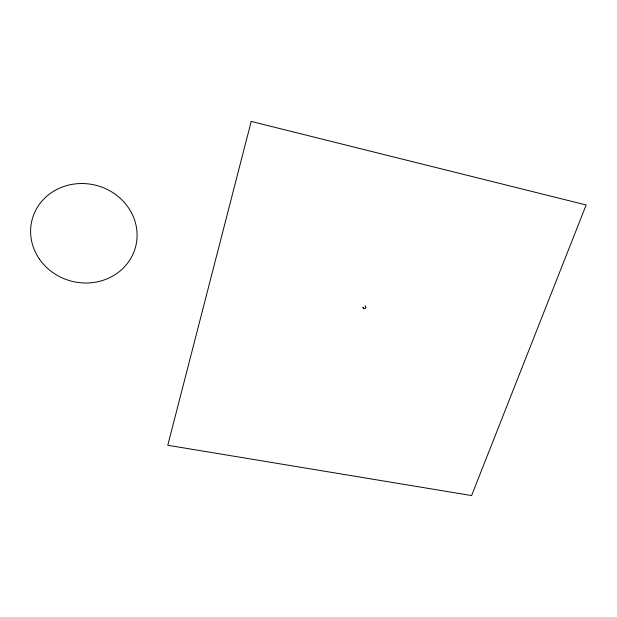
<?xml version="1.0" encoding="UTF-8"?>
<svg xmlns="http://www.w3.org/2000/svg" width="617" height="617" viewBox="0 0 617 617"><rect width="100%" height="100%" fill="white"/><g stroke="black" fill="none" stroke-linecap="round" stroke-linejoin="round"><path stroke-width="0.93" d="M365.341 306.85L365.241 305.916C367.531 307.914 363.328 310.328 362.804 307.32L363.575 307.875M251.212 121.433L167.778 445.266L471.604 495.567L586.15 204.975L251.212 121.433M39.419 259.055A53.494 49.468 14.8 0 0 131.467 257.212A53.494 49.468 14.8 0 0 80.65 183.534A53.494 49.468 14.8 0 0 39.419 259.055"/></g></svg>
